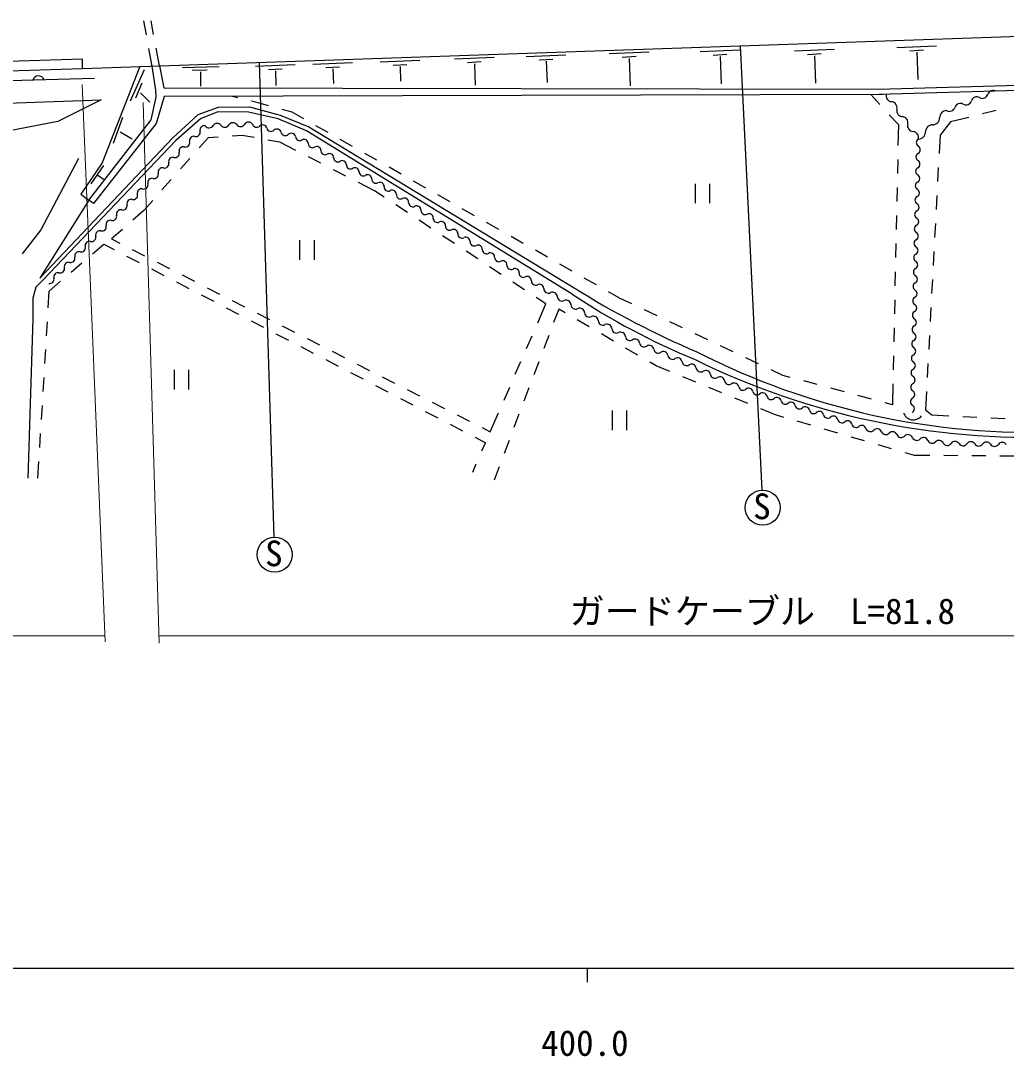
# Model space of a CAD drawing. Units: millimetres at full size, sheet at 1:1000; details may follow other scales. Extents: x 40000 to 680000, y 20000 to 380000.
# Drawn here: x 427618 to 497894, y 198715 to 272566 of the extents above; entities that cross this region are included whole.
import ezdxf
from ezdxf.enums import TextEntityAlignment as Align

# ---------------------------------------------------------------- set-up
doc = ezdxf.new("R2010")
doc.units = ezdxf.units.MM
doc.header["$LTSCALE"] = 1000
for name, color, linetype, lineweight in [('M-BGD', 7, 'Continuous', 25), ('M-STR-HTXT', 7, 'Continuous', 13), ('M-TTL-BAND', 7, 'Continuous', 25)]:
    doc.layers.add(name, color=color, linetype=linetype, lineweight=lineweight)
doc.styles.add('ＭＳ ゴシック', font='')
doc.styles.get('ＭＳ ゴシック').set_extended_font_data('MS Gothic')

msp = doc.modelspace()

# ---------------------------------------------------------------- linework, layer by layer
at = {"layer": 'M-BGD'}
for p, q in [((436578, 271567), (436396, 272550)), ((437094, 271583), (436912, 272566)), ((432016, 269152), (520852, 272233)), ((436992, 269325), (436759, 270584)), ((437508, 269343), (437276, 270599)), ((469587, 270224), (472419, 270341)), ((476061, 270362), (478893, 270479)), ((480491, 239091), (478932, 270779)), ((482789, 270414), (485620, 270531)), ((490092, 270667), (492924, 270785)), ((491021, 270418), (491996, 270480)), ((491520, 270324), (491591, 268362)), ((432019, 269823), (380058, 268297)), ((432016, 269152), (432019, 269823)), ((445679, 235735), (444637, 269590)), ((448452, 269468), (451284, 269585)), ((453246, 269634), (456078, 269751)), ((458542, 269841), (461374, 269958)), ((459471, 269591), (460446, 269654)), ((463665, 270019), (466497, 270136)), ((464594, 269769), (465569, 269831)), ((465093, 269675), (465149, 268151)), ((470516, 269974), (471491, 270037)), ((471015, 269881), (471086, 267918)), ((476989, 270112), (477964, 270174)), ((477488, 270018), (477560, 268056)), ((483717, 270165), (484692, 270227)), ((484216, 270071), (484287, 268109)), ((380076, 267489), (432016, 269152)), ((436123, 269295), (433417, 262433)), ((436413, 269058), (435415, 266819)), ((437261, 267623), (436992, 269325)), ((437508, 269343), (437834, 267787)), ((439152, 269222), (441765, 269292)), ((439851, 269034), (440917, 269066)), ((440444, 268915), (440449, 267895)), ((444353, 269326), (447185, 269443)), ((445281, 269076), (446256, 269138)), ((445780, 268982), (445812, 267937)), ((449380, 269218), (450356, 269281)), ((449880, 269125), (449911, 268079)), ((454174, 269384), (455149, 269447)), ((454673, 269291), (454705, 268245)), ((459970, 269498), (460026, 267973)), ((432882, 268453), (382843, 266986)), ((436265, 268114), (435805, 267053)), ((488755, 267677), (514449, 268420)), ((436164, 267420), (436835, 266764)), ((437278, 267120), (437261, 267623)), ((437834, 267787), (488755, 267677)), ((514070, 268014), (488808, 267308)), ((386056, 265283), (433351, 266927)), ((433351, 266927), (430261, 265382)), ((436910, 265487), (437278, 267120)), ((437844, 267162), (437270, 265243)), ((488808, 267308), (437844, 267162)), ((443099, 267056), (442610, 267175)), ((444558, 266698), (444070, 266818)), ((445287, 266500), (444558, 266698)), ((488228, 267306), (488877, 266599)), ((488808, 267308), (489096, 267316)), ((438454, 264213), (440279, 265874)), ((440279, 265874), (441719, 266389)), ((441666, 266063), (440433, 265572)), ((443866, 266040), (441666, 266063)), ((441719, 266389), (443930, 266413)), ((445972, 265580), (443866, 266040)), ((443930, 266413), (446107, 265839)), ((446981, 266040), (446252, 266238)), ((447799, 265575), (446981, 266040)), ((497163, 266162), (496193, 265917)), ((430261, 265382), (412502, 261955)), ((432486, 259765), (436910, 265487)), ((437270, 265243), (432800, 259532)), ((434224, 263824), (434903, 265689)), ((440433, 265572), (438670, 264035)), ((447989, 264720), (445972, 265580)), ((446107, 265839), (448166, 264997)), ((489554, 265863), (490203, 265156)), ((490203, 265156), (490171, 263666)), ((493918, 265344), (493168, 264396)), ((495224, 265673), (493918, 265344)), ((434708, 264651), (435574, 264136)), ((443414, 264390), (442693, 264338)), ((444265, 264234), (443414, 264390)), ((466935, 253071), (447989, 264720)), ((448166, 264997), (467093, 253510)), ((449538, 264587), (448668, 265081)), ((493168, 264396), (493099, 263099)), ((428970, 254196), (438454, 264213)), ((438670, 264035), (429190, 254069)), ((440974, 264214), (440340, 263497)), ((441695, 264266), (440974, 264214)), ((446100, 263898), (445249, 264054)), ((447245, 263310), (446100, 263898)), ((451277, 263600), (450407, 264093)), ((453016, 262612), (452147, 263106)), ((431731, 262751), (429045, 257660)), ((433417, 262433), (431907, 260204)), ((433511, 262244), (432606, 260925)), ((439677, 262748), (439015, 261999)), ((449025, 262397), (448135, 262854)), ((490150, 262666), (490129, 261667)), ((433119, 261555), (433511, 261260)), ((450804, 261484), (449915, 261941)), ((454755, 261624), (453886, 262118)), ((493046, 262101), (492994, 261102)), ((438352, 261251), (437689, 260502)), ((452840, 260440), (451694, 261028)), ((456494, 260636), (455625, 261130)), ((475708, 260945), (475708, 259545)), ((476758, 259545), (476758, 260945)), ((431907, 260204), (432486, 259765)), ((453531, 259984), (452840, 260440)), ((458233, 259648), (457364, 260142)), ((490107, 260667), (490086, 259667)), ((492941, 260103), (492888, 259105)), ((432486, 259765), (428970, 254196)), ((432800, 259532), (432486, 259765)), ((437027, 259753), (436393, 259036)), ((455200, 258882), (454365, 259433)), ((436393, 259036), (435617, 258349)), ((459972, 258661), (459103, 259154)), ((490065, 258667), (490043, 257667)), ((456869, 257780), (456034, 258331)), ((461711, 257673), (460842, 258167)), ((492836, 258106), (492783, 257107)), ((429045, 257660), (427711, 255940)), ((434869, 257686), (434093, 257000)), ((458538, 256678), (457703, 257229)), ((463450, 256685), (462581, 257179)), ((432733, 255943), (433537, 256637)), ((433537, 256637), (434285, 256247)), ((434093, 257000), (434674, 256704)), ((447508, 256917), (447508, 255517)), ((448558, 255517), (448558, 256917)), ((490022, 256668), (490001, 255668)), ((435172, 255786), (436059, 255324)), ((435565, 256250), (436456, 255797)), ((460207, 255576), (459372, 256127)), ((465189, 255697), (464320, 256191)), ((492730, 256109), (492677, 255110)), ((431219, 254637), (431976, 255290)), ((436946, 254863), (437833, 254401)), ((437347, 255343), (438239, 254889)), ((461876, 254475), (461041, 255025)), ((466928, 254709), (466059, 255203)), ((429190, 254069), (428697, 253562)), ((439130, 254436), (440021, 253982)), ((468667, 253722), (467798, 254216)), ((489979, 254668), (489958, 253668)), ((492625, 254112), (492572, 253113)), ((428697, 253562), (428479, 252789)), ((429658, 253290), (430462, 253983)), ((438720, 253939), (439608, 253478)), ((440912, 253528), (441803, 253075)), ((463545, 253373), (462711, 253924)), ((428479, 252789), (428476, 251304)), ((429585, 252101), (429658, 253290)), ((440495, 253016), (441382, 252555)), ((442694, 252621), (443586, 252167)), ((465070, 252366), (464380, 252822)), ((470355, 252763), (469537, 253228)), ((471184, 252371), (470355, 252763)), ((489937, 252669), (489915, 251669)), ((442269, 252093), (443156, 251632)), ((464483, 251017), (465070, 252366)), ((465979, 252001), (465619, 251051)), ((466432, 251737), (465979, 252001)), ((472992, 251515), (472088, 251943)), ((492519, 252114), (492466, 251116)), ((428476, 251304), (428125, 239951)), ((429464, 250105), (429524, 251103)), ((444043, 251170), (444930, 250708)), ((444477, 251714), (445368, 251260)), ((468160, 250729), (467296, 251233)), ((446259, 250806), (447150, 250353)), ((474800, 250660), (473896, 251087)), ((489894, 250669), (489873, 249669)), ((445817, 250247), (446704, 249785)), ((448041, 249899), (448933, 249445)), ((463684, 249184), (464083, 250101)), ((465266, 250115), (464912, 249180)), ((469887, 249722), (469023, 250226)), ((476608, 249804), (475704, 250232)), ((492414, 250117), (492361, 249119)), ((429342, 248109), (429403, 249107)), ((447591, 249324), (448478, 248862)), ((449824, 248992), (450715, 248538)), ((471615, 248714), (470751, 249218)), ((478416, 248949), (477512, 249377)), ((449366, 248400), (450253, 247939)), ((462885, 247350), (463284, 248267)), ((464559, 248245), (464205, 247309)), ((472932, 247946), (472479, 248211)), ((480224, 248093), (479320, 248521)), ((489851, 248670), (489830, 247670)), ((438563, 247675), (438563, 246275)), ((439613, 246275), (439613, 247675)), ((451140, 247477), (452027, 247016)), ((451606, 248084), (452497, 247631)), ((473909, 247544), (472932, 247946)), ((481957, 247273), (481127, 247666)), ((492308, 248120), (492255, 247121)), ((429221, 246112), (429281, 247111)), ((453388, 247177), (454280, 246723)), ((475758, 246782), (474833, 247163)), ((482486, 247132), (481957, 247273)), ((484418, 246614), (483452, 246873)), ((489809, 246670), (489777, 245180)), ((452914, 246554), (453801, 246092)), ((455171, 246270), (456062, 245816)), ((462086, 245517), (462485, 246434)), ((463852, 246374), (463498, 245438)), ((477607, 246020), (476683, 246401)), ((486350, 246097), (485384, 246356)), ((492203, 246123), (492134, 244826)), ((454688, 245631), (455575, 245169)), ((456953, 245362), (457844, 244909)), ((479456, 245258), (478532, 245639)), ((488282, 245580), (487316, 245839)), ((489777, 245180), (489248, 245322)), ((429099, 244116), (429160, 245114)), ((456462, 244708), (457349, 244246)), ((458735, 244455), (459627, 244001)), ((461099, 243252), (461686, 244600)), ((463144, 244503), (462791, 243567)), ((469783, 244772), (469783, 243372)), ((470833, 243372), (470833, 244772)), ((481358, 244475), (480381, 244877)), ((482034, 244278), (481358, 244475)), ((492134, 244826), (492582, 244457)), ((492582, 244457), (493807, 244399)), ((458237, 243785), (459124, 243323)), ((483954, 243718), (482994, 243998)), ((494806, 244350), (495805, 244302)), ((496804, 244254), (497803, 244206)), ((428977, 242120), (429038, 243118)), ((460518, 243548), (461099, 243252)), ((485874, 243158), (484914, 243438)), ((460011, 242861), (460759, 242472)), ((460503, 241885), (460759, 242472)), ((462437, 242632), (462084, 241697)), ((487794, 242598), (486834, 242878)), ((489714, 242038), (488754, 242318)), ((491350, 241561), (490674, 241758)), ((492437, 241554), (491350, 241561)), ((494437, 241541), (493437, 241548)), ((496437, 241528), (495437, 241535)), ((498437, 241515), (497437, 241522)), ((428844, 239933), (428917, 241122)), ((459847, 240380), (460103, 240968)), ((461730, 240761), (461371, 239811))]:
    msp.add_line(p, q, dxfattribs=at)
for centre in [(480526, 237841), (445725, 234486)]:
    msp.add_circle(centre, 1250, dxfattribs=at)
for centre, radius, start, end in [((428887, 268219), 417, 17.93883, 165.41843), ((496967, 267187), 407, 60.67792, 162.35182), ((489752, 267222), 434, 166.6491, 264.94016), ((489675, 266358), 434, 346.6491, 84.94016), ((494617, 266261), 407, 60.67792, 162.35182), ((495016, 266971), 407, 240.67792, 342.35182), ((495792, 266724), 407, 60.67792, 162.35182), ((496191, 267434), 407, 240.67792, 342.35182), ((490519, 266158), 434, 166.6491, 264.94016), ((493638, 265654), 498, 89.54391, 180.83016), ((493842, 266508), 407, 240.67792, 342.35182), ((441626, 264910), 337, 35.97309, 148.54442), ((442172, 265306), 337, 215.97309, 328.54442), ((442747, 264955), 337, 35.97309, 148.54442), ((443292, 265351), 337, 215.97309, 328.54442), ((443868, 264999), 337, 35.97309, 148.54442), ((444442, 265278), 312, 195.08134, 312.55756), ((444863, 264819), 312, 15.08134, 132.55756), ((490443, 265294), 434, 346.6491, 84.94016), ((491287, 265094), 434, 166.6491, 264.94016), ((492633, 264643), 498, 89.54391, 180.83016), ((492641, 265640), 498, 269.54391, 0.83016), ((440109, 264614), 307, 255.93372, 14.40568), ((440703, 264766), 307, 75.93372, 194.40568), ((441051, 265262), 337, 215.97309, 328.54442), ((445465, 264981), 312, 195.08134, 312.55756), ((445887, 264521), 312, 15.08134, 132.55756), ((446489, 264684), 312, 195.08134, 312.55756), ((446911, 264224), 312, 15.08134, 132.55756), ((491210, 264230), 434, 346.6491, 84.94016), ((491636, 264628), 498, 269.54391, 0.83016), ((439365, 263865), 307, 255.93372, 14.40568), ((439959, 264018), 307, 75.93372, 194.40568), ((447511, 264310), 299, 180.87794, 301.07564), ((447820, 263798), 299, 0.87794, 121.07564), ((448418, 263807), 299, 180.87794, 301.07564), ((491771, 263870), 294, 118.05251, 239.34153), ((438620, 263116), 307, 255.93372, 14.40568), ((439215, 263269), 307, 75.93372, 194.40568), ((448727, 263294), 299, 0.87794, 121.07564), ((449325, 263304), 299, 180.87794, 301.07564), ((449634, 262791), 299, 0.87794, 121.07564), ((491747, 262844), 294, 118.05251, 239.34153), ((491471, 263364), 294, 298.05251, 59.34153), ((437876, 262368), 307, 255.93372, 14.40568), ((438471, 262521), 307, 75.93372, 194.40568), ((450232, 262800), 299, 180.87794, 301.07564), ((450541, 262288), 299, 0.87794, 121.07564), ((451139, 262297), 299, 180.87794, 301.07564), ((491447, 262338), 294, 298.05251, 59.34153), ((437132, 261619), 307, 255.93372, 14.40568), ((437727, 261772), 307, 75.93372, 194.40568), ((451448, 261785), 299, 0.87794, 121.07564), ((452046, 261794), 299, 180.87794, 301.07564), ((452355, 261282), 299, 0.87794, 121.07564), ((491724, 261819), 294, 118.05251, 239.34153), ((491424, 261312), 294, 298.05251, 59.34153), ((436388, 260871), 307, 255.93372, 14.40568), ((436983, 261024), 307, 75.93372, 194.40568), ((452953, 261273), 300, 177.41024, 297.4637), ((453230, 260741), 300, 357.41024, 117.4637), ((453829, 260714), 300, 177.41024, 297.4637), ((491701, 260793), 294, 118.05251, 239.34153), ((435644, 260122), 307, 255.93372, 14.40568), ((436239, 260275), 307, 75.93372, 194.40568), ((454105, 260182), 300, 357.41024, 117.4637), ((454704, 260155), 300, 177.41024, 297.4637), ((491677, 259767), 294, 118.05251, 239.34153), ((491401, 260287), 294, 298.05251, 59.34153), ((434900, 259374), 307, 255.93372, 14.40568), ((435495, 259527), 307, 75.93372, 194.40568), ((454981, 259623), 300, 357.41024, 117.4637), ((455579, 259596), 300, 177.41024, 297.4637), ((455856, 259064), 300, 357.41024, 117.4637), ((491377, 259261), 294, 298.05251, 59.34153), ((434156, 258625), 307, 255.93372, 14.40568), ((434751, 258778), 307, 75.93372, 194.40568), ((456455, 259037), 300, 177.41024, 297.4637), ((456731, 258505), 300, 357.41024, 117.4637), ((457330, 258478), 300, 177.41024, 297.4637), ((491654, 258742), 294, 118.05251, 239.34153), ((491354, 258236), 294, 298.05251, 59.34153), ((433412, 257877), 307, 255.93372, 14.40568), ((434007, 258030), 307, 75.93372, 194.40568), ((457607, 257946), 300, 357.41024, 117.4637), ((458206, 257918), 300, 177.41024, 297.4637), ((491631, 257716), 294, 118.05251, 239.34153), ((432668, 257128), 307, 255.93372, 14.40568), ((433263, 257281), 307, 75.93372, 194.40568), ((458482, 257387), 300, 357.41024, 117.4637), ((459081, 257359), 300, 177.41024, 297.4637), ((459357, 256828), 300, 357.41024, 117.4637), ((491331, 257210), 294, 298.05251, 59.34153), ((431924, 256380), 307, 255.93372, 14.40568), ((432519, 256533), 307, 75.93372, 194.40568), ((459956, 256800), 300, 177.41024, 297.4637), ((460233, 256268), 300, 357.41024, 117.4637), ((491607, 256691), 294, 118.05251, 239.34153), ((491307, 256184), 294, 298.05251, 59.34153), ((431180, 255631), 307, 255.93372, 14.40568), ((431774, 255784), 307, 75.93372, 194.40568), ((460832, 256241), 300, 177.41024, 297.4637), ((461108, 255709), 300, 357.41024, 117.4637), ((461707, 255682), 300, 177.41024, 297.4637), ((491584, 255665), 294, 118.05251, 239.34153), ((430436, 254883), 307, 255.93372, 14.40568), ((431030, 255036), 307, 75.93372, 194.40568), ((461984, 255150), 300, 357.41024, 117.4637), ((462583, 255123), 300, 177.41024, 297.4637), ((462859, 254591), 300, 357.41024, 117.4637), ((491561, 254640), 294, 118.05251, 239.34153), ((491284, 255159), 294, 298.05251, 59.34153), ((429691, 254134), 307, 255.93372, 14.40568), ((430286, 254287), 307, 75.93372, 194.40568), ((463458, 254564), 300, 177.41024, 297.4637), ((463734, 254032), 300, 357.41024, 117.4637), ((491261, 254133), 294, 298.05251, 59.34153), ((464333, 254005), 300, 177.41024, 297.4637), ((464610, 253473), 300, 357.41024, 117.4637), ((465248, 253480), 339, 183.4875, 295.65686), ((499398, 304840), 60649, 237.81566, 247.13946), ((491537, 253614), 294, 118.05251, 239.34153), ((491237, 253108), 294, 298.05251, 59.34153), ((465542, 252869), 339, 3.4875, 115.65686), ((466219, 252910), 339, 183.4875, 295.65686), ((466513, 252298), 339, 3.4875, 115.65686), ((495151, 295489), 50945, 236.36854, 247.55985), ((491514, 252588), 294, 118.05251, 239.34153), ((467191, 252339), 339, 183.4875, 295.65686), ((467484, 251728), 339, 3.4875, 115.65686), ((491214, 252082), 294, 298.05251, 59.34153), ((468162, 251769), 339, 183.4875, 295.65686), ((468456, 251157), 339, 3.4875, 115.65686), ((469133, 251198), 339, 183.4875, 295.65686), ((491491, 251563), 294, 118.05251, 239.34153), ((491191, 251056), 294, 298.05251, 59.34153), ((469427, 250587), 339, 3.4875, 115.65686), ((470104, 250628), 339, 183.4875, 295.65686), ((470398, 250016), 339, 3.4875, 115.65686), ((491467, 250537), 294, 118.05251, 239.34153), ((471062, 250089), 329, 189.03468, 303.06634), ((471421, 249537), 329, 9.03468, 123.06634), ((491444, 249512), 294, 118.05251, 239.34153), ((491167, 250031), 294, 298.05251, 59.34153), ((472072, 249640), 329, 189.03468, 303.06634), ((472431, 249088), 329, 9.03468, 123.06634), ((473081, 249192), 329, 189.03468, 303.06634), ((473441, 248640), 329, 9.03468, 123.06634), ((499619, 295360), 52146, 242.86534, 272.42006), ((491144, 249005), 294, 298.05251, 59.34153), ((474091, 248743), 329, 189.03468, 303.06634), ((474450, 248191), 329, 9.03468, 123.06634), ((475100, 248295), 329, 189.03468, 303.06634), ((499516, 296761), 53904, 243.78476, 272.34752), ((491421, 248486), 294, 118.05251, 239.34153), ((491121, 247980), 294, 298.05251, 59.34153), ((475460, 247743), 329, 9.03468, 123.06634), ((476110, 247846), 329, 189.03468, 303.06634), ((476469, 247295), 329, 9.03468, 123.06634), ((491397, 247460), 294, 118.05251, 239.34153), ((477120, 247398), 329, 189.03468, 303.06634), ((477479, 246846), 329, 9.03468, 123.06634), ((478129, 246950), 329, 189.03468, 303.06634), ((478489, 246398), 329, 9.03468, 123.06634), ((491374, 246435), 294, 118.05251, 239.34153), ((491097, 246954), 294, 298.05251, 59.34153), ((479116, 246518), 310, 192.84231, 310.75387), ((479520, 246049), 310, 12.84231, 130.75387), ((480124, 246187), 310, 192.84231, 310.75387), ((480528, 245717), 310, 12.84231, 130.75387), ((491074, 245928), 294, 298.05251, 59.34153), ((481132, 245855), 310, 192.84231, 310.75387), ((481537, 245386), 310, 12.84231, 130.75387), ((482141, 245524), 310, 192.84231, 310.75387), ((482545, 245054), 310, 12.84231, 130.75387), ((491351, 245409), 294, 118.05251, 239.34153), ((483149, 245192), 310, 192.84231, 310.75387), ((483553, 244723), 310, 12.84231, 130.75387), ((484157, 244860), 310, 192.84231, 310.75387), ((484562, 244391), 310, 12.84231, 130.75387), ((485166, 244529), 310, 192.84231, 310.75387), ((491266, 244825), 728, 197.40116, 322.1545), ((491051, 244903), 294, 298.05251, 59.34153), ((485570, 244060), 310, 12.84231, 130.75387), ((486174, 244197), 310, 192.84231, 310.75387), ((486578, 243728), 310, 12.84231, 130.75387), ((487182, 243866), 310, 192.84231, 310.75387), ((487587, 243396), 310, 12.84231, 130.75387), ((488199, 243597), 337, 203.07077, 315.64585), ((488681, 243126), 337, 23.07077, 135.64585), ((489301, 243390), 337, 203.07077, 315.64585), ((489783, 242919), 337, 23.07077, 135.64585), ((490404, 243183), 337, 203.07077, 315.64585), ((490886, 242712), 337, 23.07077, 135.64585), ((491506, 242976), 337, 203.07077, 315.64585), ((491988, 242505), 337, 23.07077, 135.64585), ((492608, 242769), 337, 203.07077, 315.64585), ((493090, 242298), 337, 23.07077, 135.64585), ((493685, 242612), 338, 212.64644, 325.05181), ((494239, 242225), 338, 32.64644, 145.05181), ((494809, 242589), 338, 212.64644, 325.05181), ((495363, 242202), 338, 32.64644, 145.05181), ((495932, 242567), 338, 212.64644, 325.05181), ((496486, 242180), 338, 32.64644, 145.05181), ((497055, 242544), 338, 212.64644, 325.05181), ((497609, 242157), 338, 32.64644, 145.05181)]:
    msp.add_arc(centre, radius, start, end, dxfattribs=at)
at = {"layer": 'M-STR-HTXT'}
for p, q in [((432005, 268022), (433629, 228280)), ((437501, 228176), (436341, 266723)), ((384920, 228700), (433611, 228700)), ((437485, 228700), (518298, 228700))]:
    msp.add_line(p, q, dxfattribs=at)
at = {"layer": 'M-TTL-BAND'}
for p, q in [((40000, 205000), (579000, 205000)), ((468000, 205000), (468000, 204000))]:
    msp.add_line(p, q, dxfattribs=at)

# ---------------------------------------------------------------- texts
at = {"layer": 'M-BGD', "style": 'ＭＳ ゴシック'}
for p in [(479848, 236468), (445047, 233112)]:
    msp.add_text('S', height=1833, dxfattribs=at).set_placement(p, align=Align.BOTTOM_LEFT)
at = {"layer": 'M-STR-HTXT', "style": 'ＭＳ ゴシック'}
msp.add_text('ガードケーブル\u3000L=81.8', height=1833, dxfattribs=at).set_placement((466755, 228990), align=Align.BOTTOM_LEFT)
at = {"layer": 'M-TTL-BAND', "style": 'ＭＳ ゴシック'}
msp.add_text('400.0', height=1833, dxfattribs=at).set_placement((467844, 198195), align=Align.BOTTOM_CENTER)

doc.saveas('drawing.dxf')
